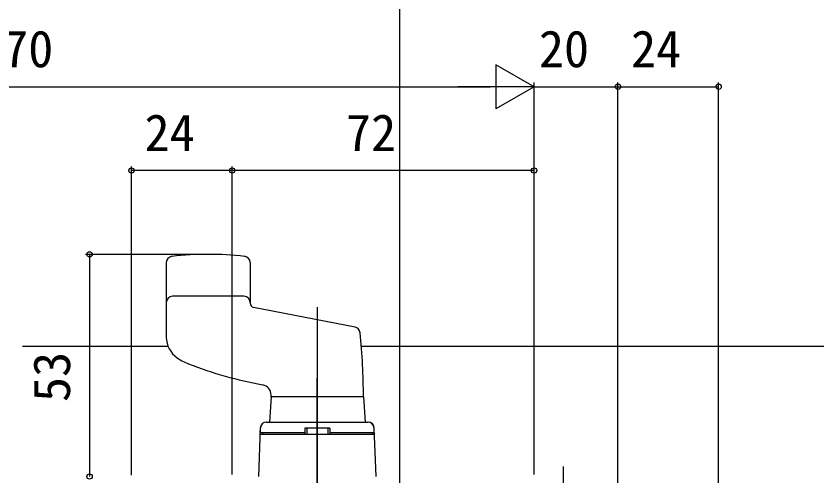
# Model space of a CAD drawing. Units: millimetres, scale not verified. Extents: x -525 to 525, y -783 to 778.
# Drawn here: x -197 to -4.4, y -425.4 to -315.8 of the extents above; entities that cross this region are included whole.
import ezdxf
from ezdxf.enums import TextEntityAlignment as Align

# ---------------------------------------------------------------- set-up
doc = ezdxf.new("R2010")
doc.units = ezdxf.units.MM
doc.header["$LTSCALE"] = 4
for name, color, linetype in [('0-4_YKK_12', 2, 'Continuous'), ('0-5_YKK_13', 4, 'Continuous'), ('0-7_YKK_D', 6, 'Continuous')]:
    doc.layers.add(name, color=color, linetype=linetype)
doc.styles.add('ＭＳ ゴシック', font='')
doc.styles.get('ＭＳ ゴシック').set_extended_font_data('MS Gothic')

msp = doc.modelspace()

# ---------------------------------------------------------------- linework, layer by layer
at = {"layer": '0-4_YKK_12'}
for p, q in [((-160.745, -394.613), (-195.492, -394.614)), ((-4.404, -394.609), (-114.669, -394.612)), ((-125.189, -524.975), (-125.189, -402.151)), ((-66.492, -516.848), (-66.492, -423.212)), ((-125.189, -424.286), (-125.189, -436.436))]:
    msp.add_line(p, q, dxfattribs=at)
at = {"layer": '0-5_YKK_13'}
for p, q in [((-161.189, -374.564), (-161.189, -392.347)), ((-141.189, -374.564), (-141.189, -384.279)), ((-142.689, -382.603), (-159.689, -382.603)), ((-116.175, -389.99), (-140.381, -385.26)), ((-125.189, -385.228), (-125.189, -447.603)), ((-136.189, -406.603), (-136.189, -406.2)), ((-114.189, -406.603), (-136.189, -406.603)), ((-114.189, -406.603), (-113.769, -412.603)), ((-138.785, -414.05), (-139.189, -425.603)), ((-138.789, -415.103), (-138.752, -414.05)), ((-137.286, -412.603), (-113.091, -412.603)), ((-137.253, -412.603), (-113.125, -412.603)), ((-111.589, -415.103), (-111.626, -414.05)), ((-111.189, -425.603), (-111.592, -414.05)), ((-111.538, -415.603), (-138.84, -415.603)), ((-138.789, -415.103), (-128.189, -415.103)), ((-138.289, -415.103), (-138.289, -415.603)), ((-128.189, -415.603), (-138.289, -415.603)), ((-122.189, -414.103), (-128.189, -414.103)), ((-128.189, -414.103), (-128.189, -415.603)), ((-128.189, -414.603), (-128.189, -415.603)), ((-127.689, -414.103), (-127.689, -415.603)), ((-122.689, -414.103), (-122.689, -415.603)), ((-122.189, -414.103), (-122.189, -415.603)), ((-122.189, -414.603), (-122.189, -415.603)), ((-122.189, -415.103), (-111.589, -415.103)), ((-112.089, -415.603), (-122.189, -415.603)), ((-112.089, -415.103), (-112.089, -415.603))]:
    msp.add_line(p, q, dxfattribs=at)
msp.add_lwpolyline([(-114.189, -406.603), (-136.189, -406.603), (-136.608, -412.603)], dxfattribs=at)
for centre, radius, start, end in [((-159.689, -374.564), 1.5, 96.21619, 180), ((-151.189, -452.603), 80, 83.78381, 96.21619), ((-142.689, -374.564), 1.5, 0, 83.78381), ((-159.689, -384.103), 1.5, 90, 180), ((-142.689, -384.103), 1.5, 0, 90), ((-140.189, -384.279), 1, 180, 258.94541), ((-116.463, -391.462), 1.5, 5.85199, 78.94541), ((-155.189, -392.347), 6, 180, 235.1501), ((-264.189, -406.603), 150, 0, 5.85199), ((-151.189, -386.603), 13, 235.1501, 248.87563), ((-119.835, -305.449), 100, 248.87563, 259.40044), ((-138.689, -406.2), 2.5, 0, 79.40044), ((-137.286, -414.103), 1.5, 90, 178), ((-137.253, -414.103), 1.5, 90, 178), ((-113.125, -414.103), 1.5, 2, 90), ((-113.091, -414.103), 1.5, 2, 90)]:
    msp.add_arc(centre, radius, start, end, dxfattribs=at)
at = {"layer": '0-7_YKK_D'}
for p, q in [((-105.492, -508.1), (-105.492, -181.601)), ((-105.492, -508.1), (-105.492, -251.601)), ((-73.492, -332.602), (-82.585, -327.352)), ((-82.585, -327.352), (-82.585, -337.852)), ((-309.991, -332.602), (-83.992, -332.602)), ((-73.492, -332.602), (-91.678, -332.602)), ((-73.492, -332.602), (-82.585, -337.852)), ((-73.492, -425.098), (-73.492, -331.602)), ((-73.492, -425.099), (-73.492, -331.602)), ((-73.492, -332.602), (-53.492, -332.602)), ((-53.492, -439.101), (-53.492, -331.602)), ((-53.492, -439.101), (-53.492, -331.602)), ((-53.492, -332.602), (-29.492, -332.602)), ((-29.492, -439.301), (-29.492, -331.602)), ((-169.492, -425.301), (-169.492, -351.602)), ((-145.492, -425.096), (-145.492, -351.602)), ((-145.492, -425.096), (-145.492, -351.602)), ((-73.492, -425.099), (-73.492, -351.602)), ((-145.492, -352.602), (-169.492, -352.602)), ((-73.492, -352.602), (-145.492, -352.602)), ((-150.189, -372.604), (-180.492, -372.604)), ((-179.492, -372.604), (-179.492, -425.599))]:
    msp.add_line(p, q, dxfattribs=at)
for centre in [(-53.492, -332.602), (-53.492, -332.602), (-29.492, -332.602), (-169.492, -352.602), (-145.492, -352.602), (-145.492, -352.602), (-73.492, -352.602), (-179.492, -372.604), (-179.492, -425.598), (-179.492, -425.599)]:
    msp.add_circle(centre, 0.637, dxfattribs=at)

# ---------------------------------------------------------------- texts
at = {"layer": '0-7_YKK_D', "style": 'ＭＳ ゴシック'}
for s, p in [('DW＝W－70', (-242.06, -330.602)), ('20', (-72.355, -330.602)), ('24', (-50.389, -330.602)), ('24', (-166.389, -350.602)), ('72', (-118.355, -350.602))]:
    msp.add_text(s, height=8.798, dxfattribs=at).set_placement(p, align=Align.BOTTOM_LEFT)
msp.add_text('53', height=8.798, rotation=90, dxfattribs=at).set_placement((-181.492, -407.829), align=Align.BOTTOM_LEFT)

doc.saveas('drawing.dxf')
